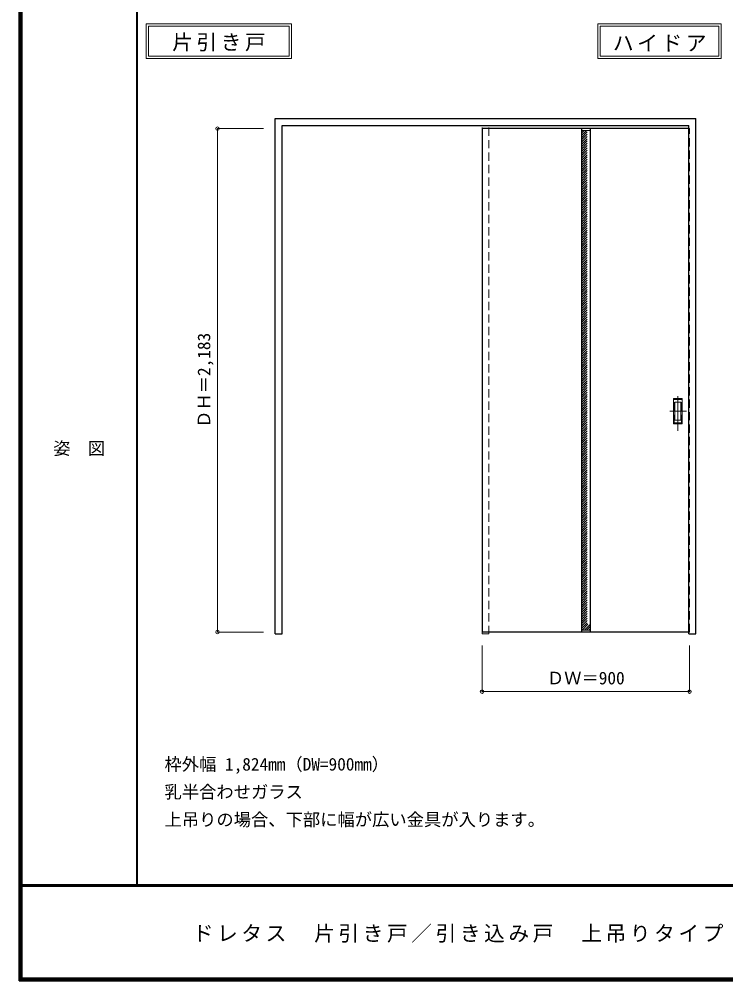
# Model space of a CAD drawing. Units: millimetres, scale not verified. Extents: x -6000 to 5700, y -4307 to 4175.
# Drawn here: x -6000 to -2936, y -4205 to -36 of the extents above; entities that cross this region are included whole.
import ezdxf
from ezdxf.enums import TextEntityAlignment as Align

# ---------------------------------------------------------------- set-up
doc = ezdxf.new("R2010")
doc.units = ezdxf.units.MM
doc.header["$LTSCALE"] = 30
doc.header["$PDMODE"] = 32
doc.header["$PDSIZE"] = 15
doc.linetypes.add('CHAIN1', pattern=[8, 5, -1, 1, -1])
doc.linetypes.add('DASHED1', pattern=[1.8, 1.2, -0.6])
for name, color, linetype, lineweight in [('0-2_扉', 4, 'DASHED1', 9), ('0-3_仕上げ', 7, 'Continuous', 18), ('0-4_枠', 3, 'Continuous', 25), ('0-6_引手', 7, 'Continuous', 18), ('0-A_文字', 7, 'Continuous', 18), ('0-B_寸法', 7, 'Continuous', 9), ('0-C_ハッチ', 4, 'DASHED1', 9), ('F-1_枠', 6, 'Continuous', 40), ('F-A_文字', 7, 'Continuous', 18)]:
    doc.layers.add(name, color=color, linetype=linetype, lineweight=lineweight)
doc.styles.add('ＭＳ ゴシック', font='')
doc.styles.get('ＭＳ ゴシック').set_extended_font_data('MS Gothic')

msp = doc.modelspace()

# ---------------------------------------------------------------- linework, layer by layer
at = {"layer": '0-2_扉'}
for p, q in [((-3993, -509.75), (-3993, -513.75)), ((-3096, -509.75), (-3093, -509.75))]:
    msp.add_line(p, q, dxfattribs=at)
at = {"layer": '0-2_扉', "color": 3, "linetype": 'Continuous', "lineweight": 25}
for p, q in [((-3096, -509.75), (-3993, -509.75)), ((-3993, -509.75), (-3993, -2692.75)), ((-3096, -2692.75), (-3993, -2692.75))]:
    msp.add_line(p, q, dxfattribs=at)
at = {"layer": '0-2_扉'}
msp.add_lwpolyline([(-3096, -2692.75), (-3093, -2692.75), (-3093, -509.75)], dxfattribs=at)
at = {"layer": '0-3_仕上げ', "color": 3, "lineweight": 25}
for p, q in [((-3562, -509.75), (-3562, -2692.75)), ((-3524, -509.75), (-3524, -2692.75))]:
    msp.add_line(p, q, dxfattribs=at)
at = {"layer": '0-3_仕上げ'}
for p, q in [((-3562, -517.75), (-3524, -517.75)), ((-3562, -2684.75), (-3524, -2684.75))]:
    msp.add_line(p, q, dxfattribs=at)
at = {"layer": '0-4_枠'}
for p, q in [((-4890, -466.25), (-3066, -466.25)), ((-4890, -2701.25), (-4890, -466.25)), ((-4860, -496.25), (-3096, -496.25)), ((-3096, -2701.25), (-3096, -496.25)), ((-3066, -2701.25), (-3066, -466.25)), ((-3096, -2701.25), (-3066, -2701.25))]:
    msp.add_line(p, q, dxfattribs=at)
at = {"layer": '0-4_枠', "color": 4, "linetype": 'DASHED1', "lineweight": 9}
for p, q in [((-3993, -2701.25), (-3993, -496.25)), ((-3963, -2701.25), (-3963, -496.25)), ((-3993, -2701.25), (-3963, -2701.25))]:
    msp.add_line(p, q, dxfattribs=at)
at = {"layer": '0-4_枠'}
msp.add_lwpolyline([(-4890, -2701.25), (-4860, -2701.25), (-4860, -496.25)], dxfattribs=at)
at = {"layer": '0-6_引手', "linetype": 'CHAIN1'}
for p, q in [((-3144, -1820.48), (-3144, -1649.63)), ((-3105.93, -1735.25), (-3178.44, -1735.25))]:
    msp.add_line(p, q, dxfattribs=at)
at = {"layer": '0-6_引手'}
for p, q in [((-3125, -1680.25), (-3163, -1680.25)), ((-3163, -1790.25), (-3163, -1680.25)), ((-3131.5, -1696.25), (-3156.5, -1696.25)), ((-3156.5, -1774.25), (-3156.5, -1696.25)), ((-3131.5, -1774.25), (-3131.5, -1696.25)), ((-3125, -1790.25), (-3125, -1680.25)), ((-3125, -1790.25), (-3163, -1790.25)), ((-3131.5, -1774.25), (-3156.5, -1774.25))]:
    msp.add_line(p, q, dxfattribs=at)
at = {"layer": '0-6_引手', "linetype": 'DASHED1'}
for p, q in [((-3160, -1786.25), (-3160, -1684.25)), ((-3128, -1786.25), (-3160, -1786.25))]:
    msp.add_line(p, q, dxfattribs=at)
msp.add_lwpolyline([(-3128, -1786.25), (-3128, -1684.25), (-3160, -1684.25)], dxfattribs=at)
at = {"layer": '0-A_文字'}
for p, q in [((-5450, -55.5), (-5450, -205.5)), ((-5440, -65.5), (-5440, -195.5)), ((-5440, -65.5), (-4828.97, -65.5)), ((-4828.97, -65.5), (-4828.97, -195.5)), ((-3490.33, -55.5), (-3490.33, -205.5)), ((-3480.33, -65.5), (-2966, -65.5)), ((-2966, -65.5), (-2966, -195.5)), ((-5450, -205.5), (-4818.97, -205.5)), ((-5440, -195.5), (-4828.97, -195.5)), ((-3490.33, -205.5), (-2956, -205.5))]:
    msp.add_line(p, q, dxfattribs=at)
for points in [[(-5450, -55.5), (-4818.97, -55.5), (-4818.97, -205.5)], [(-3490.33, -55.5), (-2956, -55.5), (-2956, -205.5)], [(-3480.33, -65.5), (-3480.33, -195.5), (-2966, -195.5)]]:
    msp.add_lwpolyline(points, dxfattribs=at)
at = {"layer": '0-B_寸法', "color": 4}
for p, q in [((-5140, -509.75), (-4940, -509.75)), ((-3993, -2951.25), (-3993, -2751.25)), ((-3093, -2951.25), (-3093, -2751.25)), ((-3093, -2951.25), (-3993, -2951.25))]:
    msp.add_line(p, q, dxfattribs=at)
msp.add_lwpolyline([(-5140, -509.75), (-5140, -2692.75), (-4940, -2692.75)], dxfattribs=at)
at = {"layer": '0-B_寸法'}
for p in [(-5140, -509.75), (-5140, -2692.75), (-3993, -2951.25), (-3093, -2951.25)]:
    msp.add_point(p, dxfattribs=at)
at = {"layer": '0-C_ハッチ'}
for p, q in [((-3562, -529.46), (-3550.29, -517.75)), ((-3562, -549.26), (-3530.49, -517.75)), ((-3562, -539.36), (-3540.39, -517.75)), ((-3562, -559.16), (-3524, -521.16)), ((-3562, -569.06), (-3524, -531.06)), ((-3562, -578.96), (-3524, -540.96)), ((-3562, -588.86), (-3524, -550.86)), ((-3562, -598.76), (-3524, -560.76)), ((-3562, -608.66), (-3524, -570.66)), ((-3562, -618.56), (-3524, -580.56)), ((-3562, -628.46), (-3524, -590.46)), ((-3562, -638.36), (-3524, -600.36)), ((-3562, -648.25), (-3524, -610.25)), ((-3562, -658.15), (-3524, -620.15)), ((-3562, -668.05), (-3524, -630.05)), ((-3562, -677.95), (-3524, -639.95)), ((-3562, -687.85), (-3524, -649.85)), ((-3562, -697.75), (-3524, -659.75)), ((-3562, -707.65), (-3524, -669.65)), ((-3562, -717.55), (-3524, -679.55)), ((-3562, -727.45), (-3524, -689.45)), ((-3562, -737.35), (-3524, -699.35)), ((-3562, -747.25), (-3524, -709.25)), ((-3562, -757.15), (-3524, -719.15)), ((-3562, -767.05), (-3524, -729.05)), ((-3562, -776.95), (-3524, -738.95)), ((-3562, -786.85), (-3524, -748.85)), ((-3562, -796.75), (-3524, -758.75)), ((-3562, -806.65), (-3524, -768.65)), ((-3562, -816.55), (-3524, -778.55)), ((-3562, -826.45), (-3524, -788.45)), ((-3562, -836.35), (-3524, -798.35)), ((-3562, -846.24), (-3524, -808.24)), ((-3562, -856.14), (-3524, -818.14)), ((-3562, -866.04), (-3524, -828.04)), ((-3562, -875.94), (-3524, -837.94)), ((-3562, -885.84), (-3524, -847.84)), ((-3562, -895.74), (-3524, -857.74)), ((-3562, -905.64), (-3524, -867.64)), ((-3562, -915.54), (-3524, -877.54)), ((-3562, -925.44), (-3524, -887.44)), ((-3562, -935.34), (-3524, -897.34)), ((-3562, -945.24), (-3524, -907.24)), ((-3562, -955.14), (-3524, -917.14)), ((-3562, -965.04), (-3524, -927.04)), ((-3562, -974.94), (-3524, -936.94)), ((-3562, -984.84), (-3524, -946.84)), ((-3562, -994.74), (-3524, -956.74)), ((-3562, -1004.64), (-3524, -966.64)), ((-3562, -1014.54), (-3524, -976.54)), ((-3562, -1024.44), (-3524, -986.44)), ((-3562, -1034.34), (-3524, -996.34)), ((-3562, -1044.23), (-3524, -1006.23)), ((-3562, -1054.13), (-3524, -1016.13)), ((-3562, -1064.03), (-3524, -1026.03)), ((-3562, -1073.93), (-3524, -1035.93)), ((-3562, -1083.83), (-3524, -1045.83)), ((-3562, -1093.73), (-3524, -1055.73)), ((-3562, -1103.63), (-3524, -1065.63)), ((-3562, -1113.53), (-3524, -1075.53)), ((-3562, -1123.43), (-3524, -1085.43)), ((-3562, -1133.33), (-3524, -1095.33)), ((-3562, -1143.23), (-3524, -1105.23)), ((-3562, -1153.13), (-3524, -1115.13)), ((-3562, -1163.03), (-3524, -1125.03)), ((-3562, -1172.93), (-3524, -1134.93)), ((-3562, -1182.83), (-3524, -1144.83)), ((-3562, -1192.73), (-3524, -1154.73)), ((-3562, -1202.63), (-3524, -1164.63)), ((-3562, -1212.53), (-3524, -1174.53)), ((-3562, -1222.43), (-3524, -1184.43)), ((-3562, -1232.33), (-3524, -1194.33)), ((-3562, -1242.22), (-3524, -1204.22)), ((-3562, -1252.12), (-3524, -1214.12)), ((-3562, -1262.02), (-3524, -1224.02)), ((-3562, -1271.92), (-3524, -1233.92)), ((-3562, -1281.82), (-3524, -1243.82)), ((-3562, -1291.72), (-3524, -1253.72)), ((-3562, -1301.62), (-3524, -1263.62)), ((-3562, -1311.52), (-3524, -1273.52)), ((-3562, -1321.42), (-3524, -1283.42)), ((-3562, -1331.32), (-3524, -1293.32)), ((-3562, -1341.22), (-3524, -1303.22)), ((-3562, -1351.12), (-3524, -1313.12)), ((-3562, -1361.02), (-3524, -1323.02)), ((-3562, -1370.92), (-3524, -1332.92)), ((-3562, -1380.82), (-3524, -1342.82)), ((-3562, -1390.72), (-3524, -1352.72)), ((-3562, -1400.62), (-3524, -1362.62)), ((-3562, -1410.52), (-3524, -1372.52)), ((-3562, -1420.42), (-3524, -1382.42)), ((-3562, -1430.31), (-3524, -1392.31)), ((-3562, -1440.21), (-3524, -1402.21)), ((-3562, -1450.11), (-3524, -1412.11)), ((-3562, -1460.01), (-3524, -1422.01)), ((-3562, -1469.91), (-3524, -1431.91)), ((-3562, -1479.81), (-3524, -1441.81)), ((-3562, -1489.71), (-3524, -1451.71)), ((-3562, -1499.61), (-3524, -1461.61)), ((-3562, -1509.51), (-3524, -1471.51)), ((-3562, -1519.41), (-3524, -1481.41)), ((-3562, -1529.31), (-3524, -1491.31)), ((-3562, -1539.21), (-3524, -1501.21)), ((-3562, -1549.11), (-3524, -1511.11)), ((-3562, -1559.01), (-3524, -1521.01)), ((-3562, -1568.91), (-3524, -1530.91)), ((-3562, -1578.81), (-3524, -1540.81)), ((-3562, -1588.71), (-3524, -1550.71)), ((-3562, -1598.61), (-3524, -1560.61)), ((-3562, -1608.51), (-3524, -1570.51)), ((-3562, -1618.41), (-3524, -1580.41)), ((-3562, -1628.3), (-3524, -1590.3)), ((-3562, -1638.2), (-3524, -1600.2)), ((-3562, -1648.1), (-3524, -1610.1)), ((-3562, -1658), (-3524, -1620)), ((-3562, -1667.9), (-3524, -1629.9)), ((-3562, -1677.8), (-3524, -1639.8)), ((-3562, -1687.7), (-3524, -1649.7)), ((-3562, -1697.6), (-3524, -1659.6)), ((-3562, -1707.5), (-3524, -1669.5)), ((-3562, -1717.4), (-3524, -1679.4)), ((-3562, -1727.3), (-3524, -1689.3)), ((-3562, -1737.2), (-3524, -1699.2)), ((-3562, -1747.1), (-3524, -1709.1)), ((-3562, -1757), (-3524, -1719)), ((-3562, -1766.9), (-3524, -1728.9)), ((-3562, -1776.8), (-3524, -1738.8)), ((-3562, -1786.7), (-3524, -1748.7)), ((-3562, -1796.6), (-3524, -1758.6)), ((-3562, -1806.5), (-3524, -1768.5)), ((-3562, -1816.4), (-3524, -1778.4)), ((-3562, -1826.29), (-3524, -1788.29)), ((-3562, -1836.19), (-3524, -1798.19)), ((-3562, -1846.09), (-3524, -1808.09)), ((-3562, -1855.99), (-3524, -1817.99)), ((-3562, -1865.89), (-3524, -1827.89)), ((-3562, -1875.79), (-3524, -1837.79)), ((-3562, -1885.69), (-3524, -1847.69)), ((-3562, -1895.59), (-3524, -1857.59)), ((-3562, -1905.49), (-3524, -1867.49)), ((-3562, -1915.39), (-3524, -1877.39)), ((-3562, -1925.29), (-3524, -1887.29)), ((-3562, -1935.19), (-3524, -1897.19)), ((-3562, -1945.09), (-3524, -1907.09)), ((-3562, -1954.99), (-3524, -1916.99)), ((-3562, -1964.89), (-3524, -1926.89)), ((-3562, -1974.79), (-3524, -1936.79)), ((-3562, -1984.69), (-3524, -1946.69)), ((-3562, -1994.59), (-3524, -1956.59)), ((-3562, -2004.49), (-3524, -1966.49)), ((-3562, -2014.39), (-3524, -1976.39)), ((-3562, -2024.28), (-3524, -1986.28)), ((-3562, -2034.18), (-3524, -1996.18)), ((-3562, -2044.08), (-3524, -2006.08)), ((-3562, -2053.98), (-3524, -2015.98)), ((-3562, -2063.88), (-3524, -2025.88)), ((-3562, -2073.78), (-3524, -2035.78)), ((-3562, -2083.68), (-3524, -2045.68)), ((-3562, -2093.58), (-3524, -2055.58)), ((-3562, -2103.48), (-3524, -2065.48)), ((-3562, -2113.38), (-3524, -2075.38)), ((-3562, -2123.28), (-3524, -2085.28)), ((-3562, -2133.18), (-3524, -2095.18)), ((-3562, -2143.08), (-3524, -2105.08)), ((-3562, -2152.98), (-3524, -2114.98)), ((-3562, -2162.88), (-3524, -2124.88)), ((-3562, -2172.78), (-3524, -2134.78)), ((-3562, -2182.68), (-3524, -2144.68)), ((-3562, -2192.58), (-3524, -2154.58)), ((-3562, -2202.48), (-3524, -2164.48)), ((-3562, -2212.38), (-3524, -2174.38)), ((-3562, -2222.27), (-3524, -2184.27)), ((-3562, -2232.17), (-3524, -2194.17)), ((-3562, -2242.07), (-3524, -2204.07)), ((-3562, -2251.97), (-3524, -2213.97)), ((-3562, -2261.87), (-3524, -2223.87)), ((-3562, -2271.77), (-3524, -2233.77)), ((-3562, -2281.67), (-3524, -2243.67)), ((-3562, -2291.57), (-3524, -2253.57)), ((-3562, -2301.47), (-3524, -2263.47)), ((-3562, -2311.37), (-3524, -2273.37)), ((-3562, -2321.27), (-3524, -2283.27)), ((-3562, -2331.17), (-3524, -2293.17)), ((-3562, -2341.07), (-3524, -2303.07)), ((-3562, -2350.97), (-3524, -2312.97)), ((-3562, -2360.87), (-3524, -2322.87)), ((-3562, -2370.77), (-3524, -2332.77)), ((-3562, -2380.67), (-3524, -2342.67)), ((-3562, -2390.57), (-3524, -2352.57)), ((-3562, -2400.47), (-3524, -2362.47)), ((-3562, -2410.36), (-3524, -2372.36)), ((-3562, -2420.26), (-3524, -2382.26)), ((-3562, -2430.16), (-3524, -2392.16)), ((-3562, -2440.06), (-3524, -2402.06)), ((-3562, -2449.96), (-3524, -2411.96)), ((-3562, -2459.86), (-3524, -2421.86)), ((-3562, -2469.76), (-3524, -2431.76)), ((-3562, -2479.66), (-3524, -2441.66)), ((-3562, -2489.56), (-3524, -2451.56)), ((-3562, -2499.46), (-3524, -2461.46)), ((-3562, -2509.36), (-3524, -2471.36)), ((-3562, -2519.26), (-3524, -2481.26)), ((-3562, -2529.16), (-3524, -2491.16)), ((-3562, -2539.06), (-3524, -2501.06)), ((-3562, -2548.96), (-3524, -2510.96)), ((-3562, -2558.86), (-3524, -2520.86)), ((-3562, -2568.76), (-3524, -2530.76)), ((-3562, -2578.66), (-3524, -2540.66)), ((-3562, -2588.56), (-3524, -2550.56)), ((-3562, -2598.46), (-3524, -2560.46)), ((-3562, -2608.35), (-3524, -2570.35)), ((-3562, -2618.25), (-3524, -2580.25)), ((-3562, -2628.15), (-3524, -2590.15)), ((-3562, -2638.05), (-3524, -2600.05)), ((-3562, -2647.95), (-3524, -2609.95)), ((-3562, -2657.85), (-3524, -2619.85)), ((-3562, -2667.75), (-3524, -2629.75)), ((-3562, -2677.65), (-3524, -2639.65)), ((-3559.2, -2684.75), (-3524, -2649.55)), ((-3549.3, -2684.75), (-3524, -2659.45)), ((-3539.4, -2684.75), (-3524, -2669.35)), ((-3529.5, -2684.75), (-3524, -2679.25))]:
    msp.add_line(p, q, dxfattribs=at)
at = {"layer": 'F-1_枠'}
for p, q in [((-6000, 4175), (-6000, -4205)), ((-5995, 4175), (-5995, -4205)), ((-5990, 4175), (-5990, -4205)), ((-5490, 4175), (-5490, -3790)), ((5700, -3790), (-6000, -3790)), ((5700, -3795), (-6000, -3795)), ((5700, -4195), (-6000, -4195)), ((5700, -4200), (-6000, -4200)), ((5700, -4205), (-6000, -4205))]:
    msp.add_line(p, q, dxfattribs=at)

# ---------------------------------------------------------------- texts
at = {"layer": '0-A_文字', "style": 'ＭＳ ゴシック'}
for s, p in [('枠外幅 1,824mm（DW=900mm）', (-5370, -3310)), ('乳半合わせガラス', (-5370, -3430)), ('上吊りの場合、下部に幅が広い金具が入ります。', (-5370, -3550))]:
    msp.add_text(s, height=54.99, dxfattribs=at).set_placement(p, align=Align.BOTTOM_LEFT)
at = {"layer": '0-A_文字', "char_height": 65.98, "attachment_point": 7, "style": 'ＭＳ ゴシック'}
for s, insert in [('\\T1.17;片引き戸', (-5336.98, -175.5)), ('\\T1.17;ハイドア', (-3425.66, -175.5))]:
    msp.add_mtext(s, dxfattribs=dict(at, insert=insert))
at = {"layer": '0-B_寸法', "style": 'ＭＳ ゴシック'}
msp.add_text('ＤＨ＝2,183', height=54.99, rotation=90, dxfattribs=at).set_placement((-5155, -1807.5), align=Align.BOTTOM_LEFT)
msp.add_text('ＤＷ＝900', height=54.99, dxfattribs=at).set_placement((-3711.75, -2936.25), align=Align.BOTTOM_LEFT)
at = {"layer": 'F-A_文字', "style": 'ＭＳ ゴシック'}
msp.add_text('姿\u3000図', height=54.99, dxfattribs=at).set_placement((-5852.5, -1940.25), align=Align.BOTTOM_LEFT)
at = {"layer": 'F-A_文字', "insert": (-5247.55, -4040), "char_height": 65.98, "attachment_point": 7, "style": 'ＭＳ ゴシック'}
msp.add_mtext('\\T1.17;ドレタス\u3000片引き戸／引き込み戸\u3000上吊りタイプ\u3000Ｂ－ＸＡ', dxfattribs=at)

doc.saveas('drawing.dxf')
